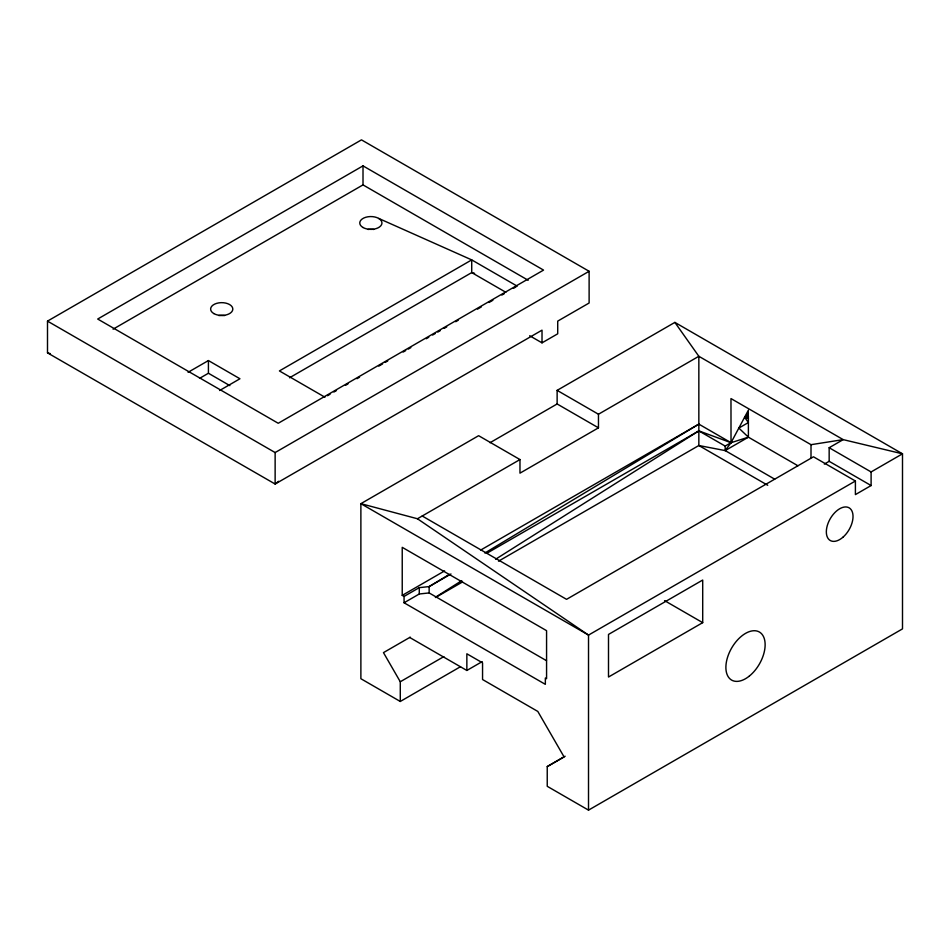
<?xml version="1.0" encoding="UTF-8"?>
<svg xmlns="http://www.w3.org/2000/svg" width="950" height="950" viewBox="0 0 950 950"><rect width="100%" height="100%" fill="white"/><g stroke="black" fill="none" stroke-linecap="round" stroke-linejoin="round"><path stroke-width="1.43" d="M542.011 342.855L542.023 330.161L275.132 484.025L47.5 352.866L47.5 321.124L361.475 139.864L589.119 271.284L589.119 303.014L557.721 321.112L557.709 333.806L542.011 342.855L529.673 335.742M199.524 378.385L208.418 373.243L208.418 360.561L239.946 378.765L219.616 390.509M589.119 271.284L275.132 452.556L275.132 484.025L278.623 481.282M113.074 329.187L363.007 184.894L363.007 165.87L543.543 270.097L278.231 423.272L97.696 319.034L363.007 165.87M409.711 637.474L466.854 670.462L466.854 653.79L482.553 662.851L482.553 679.523L537.807 711.431L564.051 756.877L547.236 766.591L547.236 786.303L588.513 810.136L902.5 628.876L902.5 453.815L843.196 439.624L698.844 356.286L598.464 414.236L598.464 427.832L519.971 473.159L519.971 459.562L478.622 435.694L360.881 503.666L360.881 678.716L400.282 701.468L400.282 681.756L383.468 652.626L410.281 637.141M404.059 596.422L402.23 595.377L402.23 547.331L546.571 630.669L546.571 678.716L545.347 678.003L545.347 684.344L404.059 602.775L404.059 596.422L419.271 587.646L429.139 586.589L450.977 573.978M404.059 602.775L419.271 593.987L419.271 587.646M546.487 660.678L429.139 592.931L429.139 586.589L449.397 574.382M490.022 442.712L557.128 403.964L557.128 390.367L674.868 322.394L902.5 453.815L871.102 471.948L829.16 447.723L829.16 461.32L871.102 485.545L871.102 471.948M588.513 810.136L588.525 635.087L417.442 518.759L360.881 503.666L588.525 635.087L855.404 481.009L855.404 494.606L871.102 485.545M811.003 457.686L811.015 444.683L730.977 398.572L731.025 442.7L725.182 450.585L698.844 445.514L498.501 561.189M747.721 417.311L748.386 410.162L731.025 442.7L725.182 446.084L698.844 430.884L486.934 553.221M748.386 415.483L746.486 417.976L748.386 413.392L744.598 417.276L748.386 422.548L748.398 437.178L797.905 465.761M435.421 597.265L461.759 580.628M495.627 559.229L698.844 430.884L731.025 442.7L748.398 437.178L738.839 428.058L748.386 422.548L748.374 416.053L747.436 416.729L748.386 418.677L744.598 417.276M484.856 553.031L698.844 424.128L731.025 442.7M188.076 372.293L208.418 360.561M289.524 377.779L471.723 272.591L474.584 273.339M327.501 395.734L330.066 394.25M333.913 392.029L336.478 390.545M345.456 385.367L348.009 383.883M356.986 378.706L359.551 377.221M378.789 366.118L382.636 363.897M385.189 362.425L387.754 360.941M403.144 352.058L405.709 350.574M408.274 349.101L410.839 347.617M426.218 338.734L428.782 337.25M432.63 335.029L435.195 333.557M437.76 332.072L440.325 330.588M444.173 328.367L446.738 326.895M455.715 321.706L458.268 320.233M477.506 309.13L481.353 306.909M489.048 302.468L492.896 300.248M501.861 295.058L504.426 293.586M513.404 288.396L515.969 286.924M417.442 518.759L519.971 459.562M402.23 595.377L444.6 570.903M480.558 550.145L698.844 424.128M435.563 597.514L462.531 581.946M725.182 446.084L725.182 450.585L748.398 437.178M400.282 681.756L443.864 656.604M829.16 447.723L843.196 439.624L811.015 444.683M400.282 701.468L460.524 666.686M466.854 670.462L482.208 661.604M824.327 464.111L829.16 461.32M702.703 622.654L608.499 677.029L608.499 634.434L702.703 580.046L702.703 622.654L664.572 600.638M547.236 766.591L565.167 756.236M419.271 593.987L429.139 592.931M47.5 352.866L50.35 353.626M378.706 218.429L471.723 259.896L517.251 286.176M363.007 184.894L528.176 280.262M855.404 481.009L813.461 456.796L566.556 599.343L422.216 516.004M505.863 292.303L471.723 272.591L471.723 259.896L279.407 370.928L324.936 397.207M725.182 450.585L774.689 479.168M767.719 485.272L698.844 445.514L698.844 356.286L674.868 322.394M557.128 390.367L598.464 414.236M557.128 403.964L598.464 427.832M208.418 373.243L229.864 385.629M47.5 321.124L275.132 452.556M367.983 229.461A11.103 6.413 0 0 1 373.73 229.461M218.844 315.566A11.103 6.413 0 0 1 224.592 315.566M749.384 676.032A27.752 16.019 -60 0 0 760.226 632.569A27.752 16.019 -60 0 0 726.916 659.561A27.752 16.019 -60 0 0 749.384 676.032M843.054 537.13A18.869 10.901 -60 0 0 849.169 507.858A18.869 10.901 -60 0 0 826.809 527.523A18.869 10.901 -60 0 0 843.054 537.13M363.007 227.501A11.103 6.413 0 0 0 381.579 224.627A11.103 6.413 0 0 0 367.983 216.778A11.103 6.413 0 0 0 363.007 227.501M213.869 313.595A11.103 6.413 0 0 0 232.441 310.721A11.103 6.413 0 0 0 218.844 302.872A11.103 6.413 0 0 0 213.869 313.595"/></g></svg>
